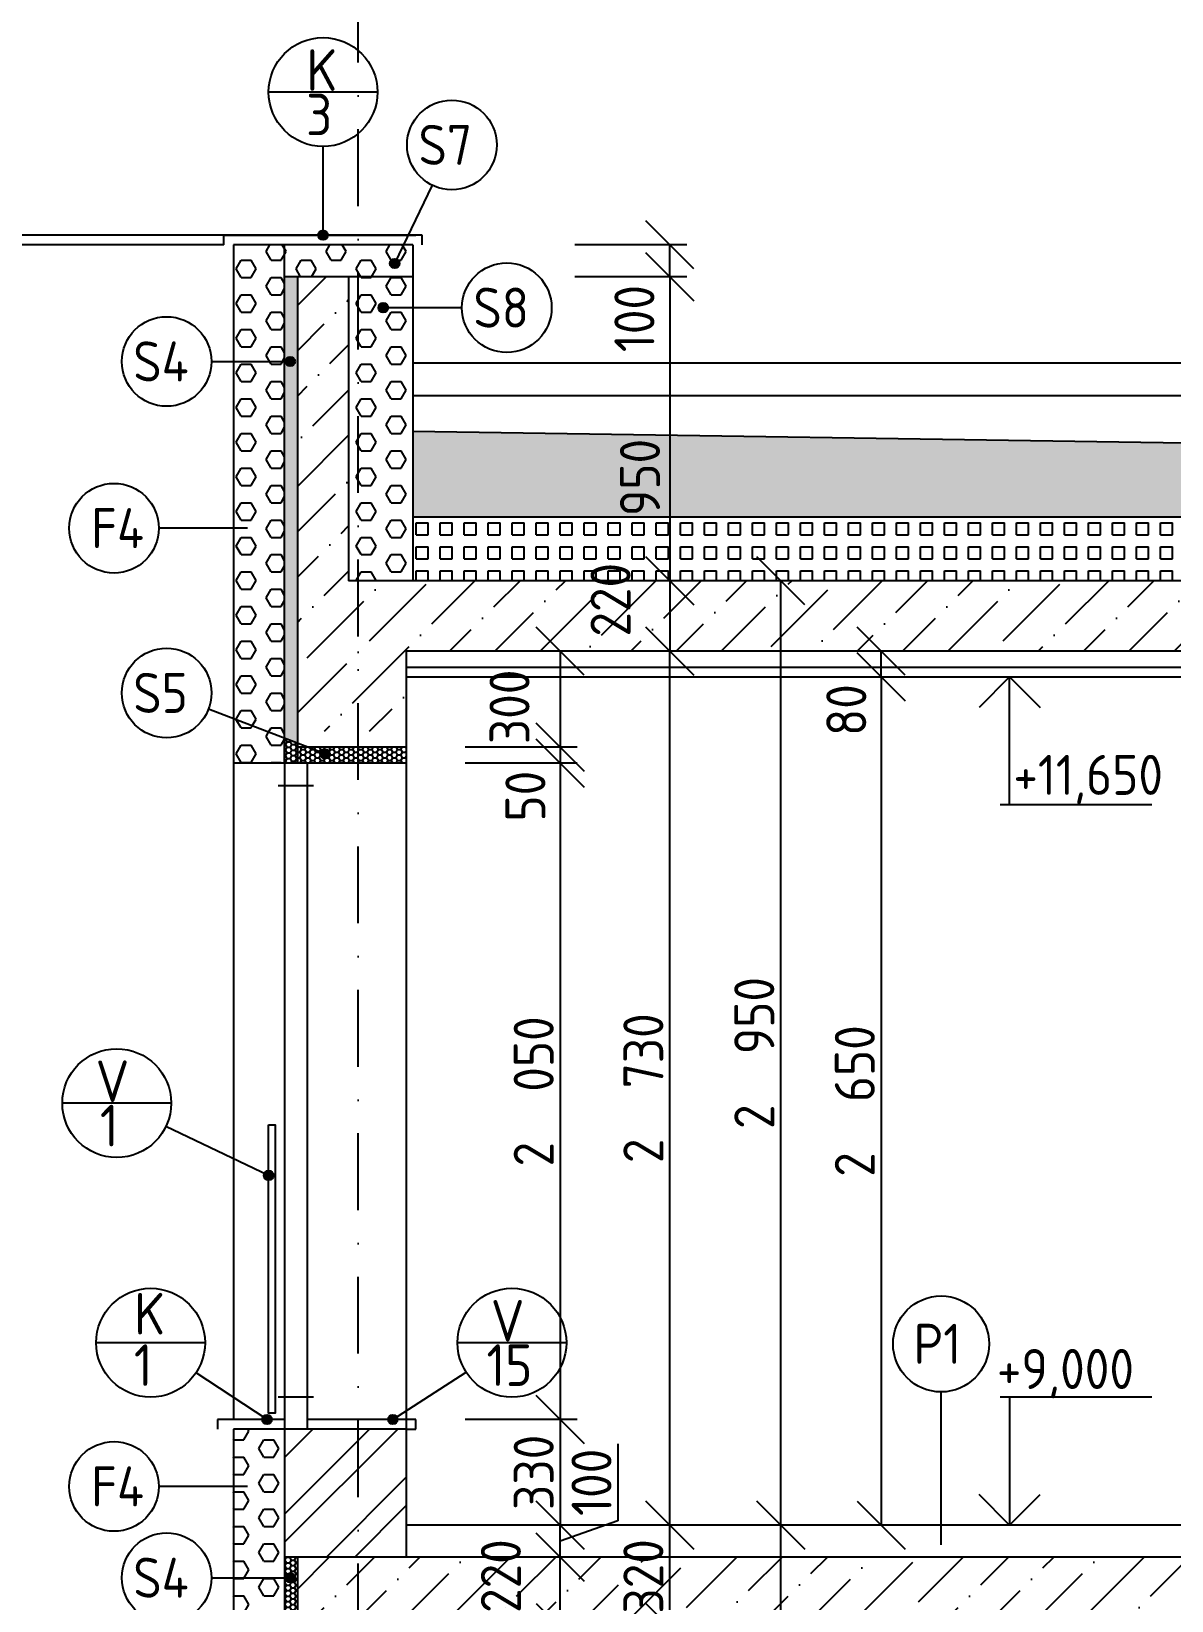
# Model space of a CAD drawing. Extents: x 3792242 to 5145247, y -1546315 to -1031918.
# Drawn here: x 3934948 to 3938509, y -1526880 to -1521977 of the extents above; entities that cross this region are included whole.
import ezdxf

# ---------------------------------------------------------------- set-up
doc = ezdxf.new("R2010")
doc.units = 0
doc.header["$MEASUREMENT"] = 0
doc.linetypes.add('BODKOCIARKOVANA_3', pattern=[5.6, 3, -1.3, 0, -1.3])
doc.layers.get('0').update_dxf_attribs({"linetype": 'CONTINUOUS'})
doc.layers.get('Defpoints').update_dxf_attribs({"color": 61, "linetype": 'CONTINUOUS'})
for name, color, linetype in [('KÓTY', 4, 'CONTINUOUS'), ('MÚRY', 1, 'CONTINUOUS'), ('OKNÁ', 143, 'CONTINUOUS'), ('osi', 253, 'CONTINUOUS'), ('POZEMOK', 7, 'CONTINUOUS'), ('TENKÁ', 7, 'CONTINUOUS'), ('ŠRAFY', 82, 'CONTINUOUS'), ('šrafy-múry', 8, 'CONTINUOUS')]:
    doc.layers.add(name, color=color, linetype=linetype)
doc.styles.add('STYLE1', font='isocp.shx')
doc.dimstyles.new('STANDARD-50', dxfattribs={"dimtxt": 125, "dimasz": 150, "dimexe": 10, "dimexo": 200, "dimgap": 20, "dimtad": 1, "dimdsep": 46, "dimlunit": 6, "dimtxsty": 'STYLE1', "dimblk1": 'OBLIQUE', "dimblk2": 'OBLIQUE', "dimsah": 1, "dimcen": 2.5, "dimse1": 1, "dimse2": 1, "dimadec": 0, "dimazin": 0, "dimtfac": 1, "dimtmove": 1, "dimatfit": 3, "dimldrblk": 'OBLIQUE', "dimfxl": 1, "dimtolj": 1, "dimtzin": 0, "dimarcsym": 0})
pattern_1 = [(0, (-508408, -23883.5), (15, 8.660254038), [10, -20]), (120, (-508408, -23883.5), (-15, 8.660254038), [10, -20]), (60, (-508408, -23883.5), (4e-15, 17.320508076), [-20, 10])]
pattern_2 = [(0, (-512366, -14833.5), (0, 54.12658774), [31.25, -62.5]), (120, (-512366, -14833.5), (-46.875, -27.06329387), [31.25, -62.5]), (60, (-512334.75, -14833.5), (-46.875, 27.06329387), [31.25, -62.5])]
pattern_3 = [(0, (-508408, -23833.5), (15, 8.660254038), [10, -20]), (120, (-508408, -23833.5), (-15, 8.660254038), [10, -20]), (60, (-508408, -23833.5), (4e-15, 17.320508076), [-20, 10])]

# ---------------------------------------------------------------- blocks, each defined once
blk = doc.blocks.new('_OBLIQUE')
at = {"color": 0, "linetype": 'ByBlock'}
blk.add_line((-0.5, -0.5), (0.5, 0.5), dxfattribs=at)
blk = doc.blocks.new('*D32116')
at = {"layer": 'Defpoints', "color": 0}
for p in [(3936954.5, -1526643.8), (3937288.5, -1526643.8), (3936954.5, -1529643.8)]:
    blk.add_point(p, dxfattribs=at)
at = {"layer": 'KÓTY', "color": 0, "lineweight": -2, "ltscale": 0.25}
blk.add_line((3937288.5, -1529643.8), (3937288.5, -1526643.8), dxfattribs=at)
at = {"layer": 'KÓTY', "color": 0, "linetype": 'ByBlock', "lineweight": -2, "xscale": 150, "yscale": 150, "zscale": 150}
for p, rotation in [((3937288.5, -1526643.8), 90), ((3937288.5, -1529643.8), 270)]:
    blk.add_blockref('_OBLIQUE', p, dxfattribs=dict(at, rotation=rotation))
at = {"layer": 'KÓTY', "color": 0, "insert": (3937206, -1528143.8), "char_height": 125, "attachment_point": 5, "rotation": 90, "style": 'STYLE1'}
blk.add_mtext('\\A1;3ﾠ000', dxfattribs=at)
blk = doc.blocks.new('*D32121')
at = {"layer": 'Defpoints', "color": 0}
for p in [(3936942, -1526643.8), (3936942, -1526643.8), (3936942, -1526963.8)]:
    blk.add_point(p, dxfattribs=at)
at = {"layer": 'KÓTY', "color": 0, "lineweight": -2, "ltscale": 0.25}
blk.add_line((3936942, -1526963.8), (3936942, -1526643.8), dxfattribs=at)
at = {"layer": 'KÓTY', "color": 0, "linetype": 'ByBlock', "lineweight": -2, "xscale": 150, "yscale": 150, "zscale": 150}
for p, rotation in [((3936942, -1526643.8), 90), ((3936942, -1526963.8), 270)]:
    blk.add_blockref('_OBLIQUE', p, dxfattribs=dict(at, rotation=rotation))
at = {"layer": 'KÓTY', "color": 0, "insert": (3936859.5, -1526803.8), "char_height": 125, "attachment_point": 5, "rotation": 90, "style": 'STYLE1'}
blk.add_mtext('\\A1;320', dxfattribs=at)
blk = doc.blocks.new('*D32125')
at = {"layer": 'Defpoints', "color": 0}
for p in [(3936599.5, -1526743.8), (3936599.5, -1526743.8), (3936599.5, -1526963.8)]:
    blk.add_point(p, dxfattribs=at)
at = {"layer": 'KÓTY', "color": 0, "lineweight": -2, "ltscale": 0.25}
blk.add_line((3936599.5, -1526963.8), (3936599.5, -1526743.8), dxfattribs=at)
at = {"layer": 'KÓTY', "color": 0, "linetype": 'ByBlock', "lineweight": -2, "xscale": 150, "yscale": 150, "zscale": 150}
for p, rotation in [((3936599.5, -1526743.8), 90), ((3936599.5, -1526963.8), 270)]:
    blk.add_blockref('_OBLIQUE', p, dxfattribs=dict(at, rotation=rotation))
at = {"layer": 'KÓTY', "color": 0, "insert": (3936414.5, -1526803), "char_height": 125, "attachment_point": 5, "rotation": 90, "style": 'STYLE1'}
blk.add_mtext('\\A1;220', dxfattribs=at)
blk = doc.blocks.new('*D32126')
at = {"layer": 'Defpoints', "color": 0}
for p in [(3935939, -1522743.8), (3935939, -1523693.8), (3936942, -1523693.8)]:
    blk.add_point(p, dxfattribs=at)
at = {"layer": 'KÓTY', "color": 0, "lineweight": -2, "ltscale": 0.25}
blk.add_line((3936942, -1522743.8), (3936942, -1523693.8), dxfattribs=at)
at = {"layer": 'KÓTY', "color": 0, "linetype": 'ByBlock', "lineweight": -2, "xscale": 150, "yscale": 150, "zscale": 150}
for p, rotation in [((3936942, -1522743.8), 90), ((3936942, -1523693.8), 270)]:
    blk.add_blockref('_OBLIQUE', p, dxfattribs=dict(at, rotation=rotation))
at = {"layer": 'KÓTY', "color": 0, "insert": (3936849, -1523371), "char_height": 125, "attachment_point": 5, "rotation": 90, "style": 'STYLE1'}
blk.add_mtext('\\A1;950', dxfattribs=at)
blk = doc.blocks.new('*D32127')
at = {"layer": 'Defpoints', "color": 0}
for p in [(3935779, -1522643.8), (3936942, -1522643.8), (3935779, -1522743.8)]:
    blk.add_point(p, dxfattribs=at)
at = {"layer": 'KÓTY', "color": 0, "lineweight": -2, "ltscale": 0.25}
blk.add_line((3936942, -1522743.8), (3936942, -1522643.8), dxfattribs=at)
at = {"layer": 'KÓTY', "color": 0, "linetype": 'ByBlock', "lineweight": -2, "xscale": 150, "yscale": 150, "zscale": 150}
for p, rotation in [((3936942, -1522643.8), 90), ((3936942, -1522743.8), 270)]:
    blk.add_blockref('_OBLIQUE', p, dxfattribs=dict(at, rotation=rotation))
at = {"layer": 'KÓTY', "color": 0, "insert": (3936831.5, -1522874.5), "char_height": 125, "attachment_point": 5, "rotation": 90, "style": 'STYLE1'}
blk.add_mtext('\\A1;100', dxfattribs=at)
blk = doc.blocks.new('*D32137')
at = {"layer": 'Defpoints', "color": 0}
for p in [(3936599.5, -1526643.8), (3936599.5, -1526643.8), (3936599.5, -1526743.8)]:
    blk.add_point(p, dxfattribs=at)
at = {"layer": 'KÓTY', "color": 0, "lineweight": -2, "ltscale": 0.25}
for p, q in [((3936780, -1526389.9), (3936780, -1526630)), ((3936780, -1526630), (3936599.5, -1526693.8)), ((3936599.5, -1526743.8), (3936599.5, -1526643.8))]:
    blk.add_line(p, q, dxfattribs=at)
at = {"layer": 'KÓTY', "color": 0, "linetype": 'ByBlock', "lineweight": -2, "xscale": 150, "yscale": 150, "zscale": 150}
for p, rotation in [((3936599.5, -1526643.8), 90), ((3936599.5, -1526743.8), 270)]:
    blk.add_blockref('_OBLIQUE', p, dxfattribs=dict(at, rotation=rotation))
at = {"layer": 'KÓTY', "color": 0, "insert": (3936697.5, -1526510), "char_height": 125, "attachment_point": 5, "rotation": 90, "style": 'STYLE1'}
blk.add_mtext('\\A1;100', dxfattribs=at)
blk = doc.blocks.new('*D32138')
at = {"layer": 'Defpoints', "color": 0}
for p in [(3936119, -1524213.8), (3936119, -1524263.8), (3936599.5, -1524263.8)]:
    blk.add_point(p, dxfattribs=at)
at = {"layer": 'KÓTY', "color": 0, "lineweight": -2, "ltscale": 0.25}
blk.add_line((3936599.5, -1524213.8), (3936599.5, -1524263.8), dxfattribs=at)
at = {"layer": 'KÓTY', "color": 0, "linetype": 'ByBlock', "lineweight": -2, "xscale": 150, "yscale": 150, "zscale": 150}
for p, rotation in [((3936599.5, -1524213.8), 90), ((3936599.5, -1524263.8), 270)]:
    blk.add_blockref('_OBLIQUE', p, dxfattribs=dict(at, rotation=rotation))
at = {"layer": 'KÓTY', "color": 0, "insert": (3936491, -1524366.5), "char_height": 125, "attachment_point": 5, "rotation": 90, "style": 'STYLE1'}
blk.add_mtext('\\A1;50', dxfattribs=at)
blk = doc.blocks.new('*D32139')
at = {"layer": 'Defpoints', "color": 0}
for p in [(3936119, -1523913.8), (3936119, -1524213.8), (3936599.5, -1524213.8)]:
    blk.add_point(p, dxfattribs=at)
at = {"layer": 'KÓTY', "color": 0, "lineweight": -2, "ltscale": 0.25}
blk.add_line((3936599.5, -1523913.8), (3936599.5, -1524213.8), dxfattribs=at)
at = {"layer": 'KÓTY', "color": 0, "linetype": 'ByBlock', "lineweight": -2, "xscale": 150, "yscale": 150, "zscale": 150}
for p, rotation in [((3936599.5, -1523913.8), 90), ((3936599.5, -1524213.8), 270)]:
    blk.add_blockref('_OBLIQUE', p, dxfattribs=dict(at, rotation=rotation))
at = {"layer": 'KÓTY', "color": 0, "insert": (3936441.5, -1524087.5), "char_height": 125, "attachment_point": 5, "rotation": 90, "style": 'STYLE1'}
blk.add_mtext('\\A1;300', dxfattribs=at)
blk = doc.blocks.new('*D32140')
at = {"layer": 'Defpoints', "color": 0}
for p in [(3936119, -1524263.8), (3936119, -1526313.8), (3936599.5, -1526313.8)]:
    blk.add_point(p, dxfattribs=at)
at = {"layer": 'KÓTY', "color": 0, "lineweight": -2, "ltscale": 0.25}
blk.add_line((3936599.5, -1524263.8), (3936599.5, -1526313.8), dxfattribs=at)
at = {"layer": 'KÓTY', "color": 0, "linetype": 'ByBlock', "lineweight": -2, "xscale": 150, "yscale": 150, "zscale": 150}
for p, rotation in [((3936599.5, -1524263.8), 90), ((3936599.5, -1526313.8), 270)]:
    blk.add_blockref('_OBLIQUE', p, dxfattribs=dict(at, rotation=rotation))
at = {"layer": 'KÓTY', "color": 0, "insert": (3936517, -1525288.8), "char_height": 125, "attachment_point": 5, "rotation": 90, "style": 'STYLE1'}
blk.add_mtext('\\A1;2ﾠ050', dxfattribs=at)
blk = doc.blocks.new('*D32141')
at = {"layer": 'Defpoints', "color": 0}
for p in [(3936119, -1526313.8), (3936119, -1526643.8), (3936599.5, -1526643.8)]:
    blk.add_point(p, dxfattribs=at)
at = {"layer": 'KÓTY', "color": 0, "lineweight": -2, "ltscale": 0.25}
blk.add_line((3936599.5, -1526313.8), (3936599.5, -1526643.8), dxfattribs=at)
at = {"layer": 'KÓTY', "color": 0, "linetype": 'ByBlock', "lineweight": -2, "xscale": 150, "yscale": 150, "zscale": 150}
for p, rotation in [((3936599.5, -1526313.8), 90), ((3936599.5, -1526643.8), 270)]:
    blk.add_blockref('_OBLIQUE', p, dxfattribs=dict(at, rotation=rotation))
at = {"layer": 'KÓTY', "color": 0, "insert": (3936517, -1526478.8), "char_height": 125, "attachment_point": 5, "rotation": 90, "style": 'STYLE1'}
blk.add_mtext('\\A1;330', dxfattribs=at)
blk = doc.blocks.new('*D32142')
at = {"layer": 'Defpoints', "color": 0}
for p in [(3936942, -1523913.8), (3936942, -1523913.8), (3936942, -1526643.8)]:
    blk.add_point(p, dxfattribs=at)
at = {"layer": 'KÓTY', "color": 0, "lineweight": -2, "ltscale": 0.25}
blk.add_line((3936942, -1526643.8), (3936942, -1523913.8), dxfattribs=at)
at = {"layer": 'KÓTY', "color": 0, "linetype": 'ByBlock', "lineweight": -2, "xscale": 150, "yscale": 150, "zscale": 150}
for p, rotation in [((3936942, -1523913.8), 90), ((3936942, -1526643.8), 270)]:
    blk.add_blockref('_OBLIQUE', p, dxfattribs=dict(at, rotation=rotation))
at = {"layer": 'KÓTY', "color": 0, "insert": (3936859.5, -1525278.8), "char_height": 125, "attachment_point": 5, "rotation": 90, "style": 'STYLE1'}
blk.add_mtext('\\A1;2ﾠ730', dxfattribs=at)
blk = doc.blocks.new('*D32143')
at = {"layer": 'Defpoints', "color": 0}
for p in [(3936942, -1523693.8), (3936942, -1523913.8), (3936942, -1523913.8)]:
    blk.add_point(p, dxfattribs=at)
at = {"layer": 'KÓTY', "color": 0, "lineweight": -2, "ltscale": 0.25}
blk.add_line((3936942, -1523693.8), (3936942, -1523913.8), dxfattribs=at)
at = {"layer": 'KÓTY', "color": 0, "linetype": 'ByBlock', "lineweight": -2, "xscale": 150, "yscale": 150, "zscale": 150}
for p, rotation in [((3936942, -1523693.8), 90), ((3936942, -1523913.8), 270)]:
    blk.add_blockref('_OBLIQUE', p, dxfattribs=dict(at, rotation=rotation))
at = {"layer": 'KÓTY', "color": 0, "insert": (3936757, -1523753), "char_height": 125, "attachment_point": 5, "rotation": 90, "style": 'STYLE1'}
blk.add_mtext('\\A1;220', dxfattribs=at)
blk = doc.blocks.new('*D32144')
at = {"layer": 'Defpoints', "color": 0}
for p in [(3937263, -1523993.8), (3937263, -1526643.8), (3937602.5, -1526643.8)]:
    blk.add_point(p, dxfattribs=at)
at = {"layer": 'KÓTY', "color": 0, "lineweight": -2, "ltscale": 0.25}
blk.add_line((3937602.5, -1523993.8), (3937602.5, -1526643.8), dxfattribs=at)
at = {"layer": 'KÓTY', "color": 0, "linetype": 'ByBlock', "lineweight": -2, "xscale": 150, "yscale": 150, "zscale": 150}
for p, rotation in [((3937602.5, -1523993.8), 90), ((3937602.5, -1526643.8), 270)]:
    blk.add_blockref('_OBLIQUE', p, dxfattribs=dict(at, rotation=rotation))
at = {"layer": 'KÓTY', "color": 0, "insert": (3937520, -1525318.8), "char_height": 125, "attachment_point": 5, "rotation": 90, "style": 'STYLE1'}
blk.add_mtext('\\A1;2ﾠ650', dxfattribs=at)
blk = doc.blocks.new('*D32145')
at = {"layer": 'Defpoints', "color": 0}
for p in [(3937602.5, -1523913.8), (3937602.5, -1523913.8), (3937602.5, -1523993.8)]:
    blk.add_point(p, dxfattribs=at)
at = {"layer": 'KÓTY', "color": 0, "lineweight": -2, "ltscale": 0.25}
blk.add_line((3937602.5, -1523993.8), (3937602.5, -1523913.8), dxfattribs=at)
at = {"layer": 'KÓTY', "color": 0, "linetype": 'ByBlock', "lineweight": -2, "xscale": 150, "yscale": 150, "zscale": 150}
for p, rotation in [((3937602.5, -1523913.8), 90), ((3937602.5, -1523993.8), 270)]:
    blk.add_blockref('_OBLIQUE', p, dxfattribs=dict(at, rotation=rotation))
at = {"layer": 'KÓTY', "color": 0, "insert": (3937493.5, -1524097.5), "char_height": 125, "attachment_point": 5, "rotation": 90, "style": 'STYLE1'}
blk.add_mtext('\\A1;80', dxfattribs=at)
blk = doc.blocks.new('*D32146')
at = {"layer": 'Defpoints', "color": 0}
for p in [(3937288.5, -1523693.8), (3937288.5, -1523693.8), (3937288.5, -1526643.8)]:
    blk.add_point(p, dxfattribs=at)
at = {"layer": 'KÓTY', "color": 0, "lineweight": -2, "ltscale": 0.25}
blk.add_line((3937288.5, -1526643.8), (3937288.5, -1523693.8), dxfattribs=at)
at = {"layer": 'KÓTY', "color": 0, "linetype": 'ByBlock', "lineweight": -2, "xscale": 150, "yscale": 150, "zscale": 150}
for p, rotation in [((3937288.5, -1523693.8), 90), ((3937288.5, -1526643.8), 270)]:
    blk.add_blockref('_OBLIQUE', p, dxfattribs=dict(at, rotation=rotation))
at = {"layer": 'KÓTY', "color": 0, "insert": (3937206, -1525168.8), "char_height": 125, "attachment_point": 5, "rotation": 90, "style": 'STYLE1'}
blk.add_mtext('\\A1;2ﾠ950', dxfattribs=at)
blk = doc.blocks.new('*D49670')
at = {"layer": 'Defpoints', "color": 0}
for p in [(3934163.5, -1526313.8), (3936728.5, -1526313.8), (3936728.5, -1527263.8)]:
    blk.add_point(p, dxfattribs=at)
at = {"layer": 'KÓTY', "color": 0, "lineweight": -2, "ltscale": 0.25}
blk.add_line((3934163.5, -1527263.8), (3934163.5, -1526313.8), dxfattribs=at)
at = {"layer": 'KÓTY', "color": 0, "linetype": 'ByBlock', "lineweight": -2, "xscale": 150, "yscale": 150, "zscale": 150}
for p, rotation in [((3934163.5, -1526313.8), 90), ((3934163.5, -1527263.8), 270)]:
    blk.add_blockref('_OBLIQUE', p, dxfattribs=dict(at, rotation=rotation))
at = {"layer": 'KÓTY', "color": 0, "insert": (3934081, -1526788.8), "char_height": 125, "attachment_point": 5, "rotation": 90, "style": 'STYLE1'}
blk.add_mtext('\\A1;950', dxfattribs=at)
blk = doc.blocks.new('*D49671')
at = {"layer": 'Defpoints', "color": 0}
for p in [(3934163.5, -1524263.8), (3936728.5, -1524263.8), (3936728.5, -1526313.8)]:
    blk.add_point(p, dxfattribs=at)
at = {"layer": 'KÓTY', "color": 0, "lineweight": -2, "ltscale": 0.25}
blk.add_line((3934163.5, -1526313.8), (3934163.5, -1524263.8), dxfattribs=at)
at = {"layer": 'KÓTY', "color": 0, "linetype": 'ByBlock', "lineweight": -2, "xscale": 150, "yscale": 150, "zscale": 150}
for p, rotation in [((3934163.5, -1524263.8), 90), ((3934163.5, -1526313.8), 270)]:
    blk.add_blockref('_OBLIQUE', p, dxfattribs=dict(at, rotation=rotation))
at = {"layer": 'KÓTY', "color": 0, "insert": (3934081, -1525288.8), "char_height": 125, "attachment_point": 5, "rotation": 90, "style": 'STYLE1'}
blk.add_mtext('\\A1;2ﾠ050', dxfattribs=at)
blk = doc.blocks.new('*D49672')
at = {"layer": 'Defpoints', "color": 0}
for p in [(3934163.5, -1522643.8), (3936728.5, -1522643.8), (3936728.5, -1524263.8)]:
    blk.add_point(p, dxfattribs=at)
at = {"layer": 'KÓTY', "color": 0, "lineweight": -2, "ltscale": 0.25}
blk.add_line((3934163.5, -1524263.8), (3934163.5, -1522643.8), dxfattribs=at)
at = {"layer": 'KÓTY', "color": 0, "linetype": 'ByBlock', "lineweight": -2, "xscale": 150, "yscale": 150, "zscale": 150}
for p, rotation in [((3934163.5, -1522643.8), 90), ((3934163.5, -1524263.8), 270)]:
    blk.add_blockref('_OBLIQUE', p, dxfattribs=dict(at, rotation=rotation))
at = {"layer": 'KÓTY', "color": 0, "insert": (3934081, -1523453.8), "char_height": 125, "attachment_point": 5, "rotation": 90, "style": 'STYLE1'}
blk.add_mtext('\\A1;1ﾠ620', dxfattribs=at)
blk = doc.blocks.new('*D49689')
at = {"layer": 'Defpoints', "color": 0}
for p in [(3934506.5, -1526743.8), (3936928.5, -1526743.8), (3936958.5, -1527213.8)]:
    blk.add_point(p, dxfattribs=at)
at = {"layer": 'KÓTY', "color": 0, "lineweight": -2, "ltscale": 0.25}
blk.add_line((3934506.5, -1527213.8), (3934506.5, -1526743.8), dxfattribs=at)
at = {"layer": 'KÓTY', "color": 0, "linetype": 'ByBlock', "lineweight": -2, "xscale": 150, "yscale": 150, "zscale": 150}
for p, rotation in [((3934506.5, -1526743.8), 90), ((3934506.5, -1527213.8), 270)]:
    blk.add_blockref('_OBLIQUE', p, dxfattribs=dict(at, rotation=rotation))
at = {"layer": 'KÓTY', "color": 0, "insert": (3934424, -1526978.8), "char_height": 125, "attachment_point": 5, "rotation": 90, "style": 'STYLE1'}
blk.add_mtext('\\A1;470', dxfattribs=at)
blk = doc.blocks.new('*D49690')
at = {"layer": 'Defpoints', "color": 0}
for p in [(3934506.5, -1526343.8), (3936888.5, -1526343.8), (3936928.5, -1526743.8)]:
    blk.add_point(p, dxfattribs=at)
at = {"layer": 'KÓTY', "color": 0, "lineweight": -2, "ltscale": 0.25}
blk.add_line((3934506.5, -1526743.8), (3934506.5, -1526343.8), dxfattribs=at)
at = {"layer": 'KÓTY', "color": 0, "linetype": 'ByBlock', "lineweight": -2, "xscale": 150, "yscale": 150, "zscale": 150}
for p, rotation in [((3934506.5, -1526343.8), 90), ((3934506.5, -1526743.8), 270)]:
    blk.add_blockref('_OBLIQUE', p, dxfattribs=dict(at, rotation=rotation))
at = {"layer": 'KÓTY', "color": 0, "insert": (3934424, -1526543.8), "char_height": 125, "attachment_point": 5, "rotation": 90, "style": 'STYLE1'}
blk.add_mtext('\\A1;400', dxfattribs=at)
blk = doc.blocks.new('*D49691')
at = {"layer": 'Defpoints', "color": 0}
for p in [(3934506.5, -1526313.8), (3936888.5, -1526313.8), (3936888.5, -1526343.8)]:
    blk.add_point(p, dxfattribs=at)
at = {"layer": 'KÓTY', "color": 0, "lineweight": -2, "ltscale": 0.25}
for p, q in [((3934506.5, -1526313.8), (3934506.5, -1526163.8)), ((3934506.5, -1526343.8), (3934506.5, -1526313.8)), ((3934506.5, -1526343.8), (3934506.5, -1526493.8))]:
    blk.add_line(p, q, dxfattribs=at)
at = {"layer": 'KÓTY', "color": 0, "linetype": 'ByBlock', "lineweight": -2, "xscale": 150, "yscale": 150, "zscale": 150}
for p, rotation in [((3934506.5, -1526313.8), 270), ((3934506.5, -1526343.8), 90)]:
    blk.add_blockref('_OBLIQUE', p, dxfattribs=dict(at, rotation=rotation))
at = {"layer": 'KÓTY', "color": 0, "insert": (3934321.5, -1526278), "char_height": 125, "attachment_point": 5, "rotation": 90, "style": 'STYLE1'}
blk.add_mtext('\\A1;30', dxfattribs=at)
blk = doc.blocks.new('*D49692')
at = {"layer": 'Defpoints', "color": 0}
for p in [(3934506.5, -1524263.8), (3936958.5, -1524263.8), (3936888.5, -1526313.8)]:
    blk.add_point(p, dxfattribs=at)
at = {"layer": 'KÓTY', "color": 0, "lineweight": -2, "ltscale": 0.25}
blk.add_line((3934506.5, -1526313.8), (3934506.5, -1524263.8), dxfattribs=at)
at = {"layer": 'KÓTY', "color": 0, "linetype": 'ByBlock', "lineweight": -2, "xscale": 150, "yscale": 150, "zscale": 150}
for p, rotation in [((3934506.5, -1524263.8), 90), ((3934506.5, -1526313.8), 270)]:
    blk.add_blockref('_OBLIQUE', p, dxfattribs=dict(at, rotation=rotation))
at = {"layer": 'KÓTY', "color": 0, "insert": (3934424, -1525288.8), "char_height": 125, "attachment_point": 5, "rotation": 90, "style": 'STYLE1'}
blk.add_mtext('\\A1;2ﾠ050', dxfattribs=at)
blk = doc.blocks.new('*D49693')
at = {"layer": 'Defpoints', "color": 0}
for p in [(3934506.5, -1524213.8), (3936958.5, -1524213.8), (3936958.5, -1524263.8)]:
    blk.add_point(p, dxfattribs=at)
at = {"layer": 'KÓTY', "color": 0, "lineweight": -2, "ltscale": 0.25}
blk.add_line((3934506.5, -1524263.8), (3934506.5, -1524213.8), dxfattribs=at)
at = {"layer": 'KÓTY', "color": 0, "linetype": 'ByBlock', "lineweight": -2, "xscale": 150, "yscale": 150, "zscale": 150}
for p, rotation in [((3934506.5, -1524213.8), 90), ((3934506.5, -1524263.8), 270)]:
    blk.add_blockref('_OBLIQUE', p, dxfattribs=dict(at, rotation=rotation))
at = {"layer": 'KÓTY', "color": 0, "insert": (3934321.5, -1524188), "char_height": 125, "attachment_point": 5, "rotation": 90, "style": 'STYLE1'}
blk.add_mtext('\\A1;50', dxfattribs=at)
blk = doc.blocks.new('*D49694')
at = {"layer": 'Defpoints', "color": 0}
for p in [(3934506.5, -1522743.8), (3937088.5, -1522743.8), (3936958.5, -1524213.8)]:
    blk.add_point(p, dxfattribs=at)
at = {"layer": 'KÓTY', "color": 0, "lineweight": -2, "ltscale": 0.25}
blk.add_line((3934506.5, -1524213.8), (3934506.5, -1522743.8), dxfattribs=at)
at = {"layer": 'KÓTY', "color": 0, "linetype": 'ByBlock', "lineweight": -2, "xscale": 150, "yscale": 150, "zscale": 150}
for p, rotation in [((3934506.5, -1522743.8), 90), ((3934506.5, -1524213.8), 270)]:
    blk.add_blockref('_OBLIQUE', p, dxfattribs=dict(at, rotation=rotation))
at = {"layer": 'KÓTY', "color": 0, "insert": (3934424, -1523478.8), "char_height": 125, "attachment_point": 5, "rotation": 90, "style": 'STYLE1'}
blk.add_mtext('\\A1;1ﾠ470', dxfattribs=at)
blk = doc.blocks.new('*D49695')
at = {"layer": 'Defpoints', "color": 0}
for p in [(3934506.5, -1522643.8), (3937088.5, -1522643.8), (3937088.5, -1522743.8)]:
    blk.add_point(p, dxfattribs=at)
at = {"layer": 'KÓTY', "color": 0, "lineweight": -2, "ltscale": 0.25}
blk.add_line((3934506.5, -1522743.8), (3934506.5, -1522643.8), dxfattribs=at)
at = {"layer": 'KÓTY', "color": 0, "linetype": 'ByBlock', "lineweight": -2, "xscale": 150, "yscale": 150, "zscale": 150}
for p, rotation in [((3934506.5, -1522643.8), 90), ((3934506.5, -1522743.8), 270)]:
    blk.add_blockref('_OBLIQUE', p, dxfattribs=dict(at, rotation=rotation))
at = {"layer": 'KÓTY', "color": 0, "insert": (3934321.5, -1522643), "char_height": 125, "attachment_point": 5, "rotation": 90, "style": 'STYLE1'}
blk.add_mtext('\\A1;100', dxfattribs=at)

msp = doc.modelspace()

# ---------------------------------------------------------------- hatches: boundary and pattern name
at = {"layer": 'TENKÁ'}
h = msp.add_hatch(color=256, dxfattribs=at)
h.dxf.hatch_style = 1
h.paths.add_polyline_path([(3935859, -1522598.77, 2.41421356), (3935874, -1522613.77, 0.41421356)])
h = msp.add_hatch(color=256, dxfattribs=at)
h.dxf.hatch_style = 1
h.paths.add_polyline_path([(3936083, -1522687.5, -2.41421356), (3936068, -1522702.5, -0.41421356)])
h = msp.add_hatch(color=256, dxfattribs=at)
h.dxf.hatch_style = 1
h.paths.add_polyline_path([(3936047, -1522825.676, -2.41421356), (3936032, -1522840.676, -0.41421356)])
h = msp.add_hatch(color=256, dxfattribs=at)
h.dxf.hatch_style = 1
h.paths.add_polyline_path([(3935756.5, -1522993.676, 2.41421356), (3935771.5, -1523008.676, 0.41421356)])
h = msp.add_hatch(color=256, dxfattribs=at)
h.dxf.hatch_style = 1
h.paths.add_polyline_path([(3935865.5, -1524219.446, -2.41421356), (3935850.5, -1524234.446, -0.41421356)])
h = msp.add_hatch(color=256, dxfattribs=at)
h.dxf.hatch_style = 1
h.paths.add_polyline_path([(3935689, -1525536.27, -2.41421356), (3935674, -1525551.27, -0.41421356)])
h = msp.add_hatch(color=256, dxfattribs=at)
h.dxf.hatch_style = 1
h.paths.add_polyline_path([(3935684, -1526298.77, 2.41421356), (3935699, -1526313.77, 0.41421356)])
h = msp.add_hatch(color=256, dxfattribs=at)
h.dxf.hatch_style = 1
h.paths.add_polyline_path([(3936077, -1526298.77, 2.41421356), (3936092, -1526313.77, 0.41421356)])
h = msp.add_hatch(color=256, dxfattribs=at)
h.dxf.hatch_style = 1
h.paths.add_polyline_path([(3935756.5, -1526793.176, 2.41421356), (3935771.5, -1526808.176, 0.41421356)])
at = {"layer": 'ŠRAFY'}
h = msp.add_hatch(dxfattribs=at)
h.set_pattern_fill('HEX', color=256, scale=250)
h.set_pattern_definition(pattern_2)
h.paths.add_polyline_path([(3935739, -1524185.821), (3935739, -1522743.77), (3935779, -1522743.77), (3935939, -1522743.77), (3935939, -1523693.77), (3936139, -1523693.77), (3936139, -1523493.77), (3936139, -1523288.033), (3936139, -1522643.77), (3935579, -1522643.77), (3935579, -1524124.32)])
h = msp.add_hatch(dxfattribs=at)
h.set_pattern_fill('HONEY', color=256, scale=80)
h.set_pattern_definition(pattern_3)
h.paths.add_polyline_path([(3935779, -1524201.197), (3935779, -1522743.77), (3935739, -1522743.77), (3935739, -1524185.821)])
h = msp.add_hatch(dxfattribs=at)
h.set_pattern_fill('SQUARE', color=256, scale=300)
h.paths.add_polyline_path([(3944636.5, -1523353.77), (3936139, -1523226.308), (3936139, -1523493.77), (3938639.959, -1523493.77), (3947529, -1523493.77), (3947529, -1523310.383), (3944793.353, -1523351.418), (3944791, -1523353.77), (3944788.717, -1523351.487)])
h.paths.add_polyline_path([(3938588.802, -1523267.059), (3939133.102, -1523267.059), (3939133.102, -1523467.173), (3938588.802, -1523467.173)], flags=24)
h.paths.add_polyline_path([(3936724, -1523514.799), (3936724, -1523227.201), (3936974, -1523227.201), (3936974, -1523514.799)], flags=9)
h.paths.add_polyline_path([(3946846.5, -1523618.82), (3946846.5, -1523318.721), (3947096.5, -1523318.721), (3947096.5, -1523618.82)], flags=9)
h = msp.add_hatch(dxfattribs=at)
h.set_pattern_fill('SQUARE', color=256, scale=300)
h.paths.add_polyline_path([(3936139, -1523693.77), (3938639.959, -1523693.77), (3938639.959, -1523493.77), (3936139, -1523493.77)])
h.paths.add_polyline_path([(3936632, -1523896.819), (3936632, -1523609.221), (3936882, -1523609.221), (3936882, -1523896.819)], flags=9)
h = msp.add_hatch(dxfattribs=at)
h.set_pattern_fill('HEX', color=256, scale=250)
h.set_pattern_definition(pattern_2)
h.paths.add_polyline_path([(3935579, -1524124.32), (3935579, -1524263.77), (3935739, -1524263.77), (3935739, -1524185.821), (3935579, -1524124.32)])
h = msp.add_hatch(dxfattribs=at)
h.set_pattern_fill('HONEY', color=256, scale=80)
h.set_pattern_definition(pattern_3)
h.paths.add_polyline_path([(3935739, -1524185.821), (3935739, -1524263.77), (3935779, -1524263.77), (3935779, -1524213.77), (3935779, -1524201.197), (3935739, -1524185.821)])
h = msp.add_hatch(dxfattribs=at)
h.set_pattern_fill('HONEY', color=256, scale=80)
h.set_pattern_definition(pattern_1)
h.paths.add_polyline_path([(3936119, -1524213.77), (3935779, -1524213.77), (3935779, -1524263.77), (3935809, -1524263.77), (3936119, -1524263.77)])
h = msp.add_hatch(dxfattribs=at)
h.set_pattern_fill('HONEY', color=256, scale=80)
h.set_pattern_definition(pattern_1)
h.paths.add_polyline_path([(3936119, -1524213.77), (3935779, -1524213.77), (3935779, -1524263.77), (3935809, -1524263.77), (3936119, -1524263.77)])
h = msp.add_hatch(dxfattribs=at)
h.set_pattern_fill('HEX', color=256, scale=250)
h.set_pattern_definition([(0, (-507513.5, 6000), (0, 54.12658774), [31.25, -62.5]), (120, (-507513.5, 6000), (-46.875, -27.06329387), [31.25, -62.5]), (60, (-507482.25, 6000), (-46.875, 27.06329387), [31.25, -62.5])])
h.paths.add_polyline_path([(3935739, -1526743.77), (3935739, -1526343.77), (3935579, -1526343.77), (3935579, -1527263.77), (3935739, -1527263.77), (3935739, -1527213.77)])
h = msp.add_hatch(dxfattribs=at)
h.set_pattern_fill('ANSI32', color=256, scale=500)
h.set_pattern_definition([(45, (-32461.5, -401519.38), (-132.5825215, 132.5825215), []), (45, (-32373.11, -401519.38), (-132.5825215, 132.5825215), [])])
h.paths.add_polyline_path([(3936119, -1526743.77), (3936119, -1526643.77), (3936119, -1526343.77), (3935809, -1526343.77), (3935739, -1526343.77), (3935739, -1526743.77), (3935819, -1526743.77)])
h = msp.add_hatch(dxfattribs=at)
h.set_pattern_fill('HONEY', color=256, scale=80)
h.set_pattern_definition([(0, (-507390, -26883.5), (15, 8.660254038), [10, -20]), (120, (-507390, -26883.5), (-15, 8.660254038), [10, -20]), (60, (-507390, -26883.5), (4e-15, 17.320508076), [-20, 10])])
h.paths.add_polyline_path([(3935739, -1527213.77), (3935779, -1527213.77), (3935779, -1526743.77), (3935739, -1526743.77)])
at = {"layer": 'šrafy-múry'}
h = msp.add_hatch(dxfattribs=at)
h.set_pattern_fill('ANSI36', color=253, scale=800, angle=360)
h.set_pattern_definition([(45, (0, 6050), (53.0330086, 194.4543648), [250, -50, 0, -50])])
h.paths.add_polyline_path([(3947979, -1523243.77), (3947809, -1523243.77), (3947729, -1523243.77), (3947729, -1523693.77), (3947529, -1523693.77), (3936139, -1523693.77), (3935939, -1523693.77), (3935939, -1522743.77), (3935779, -1522743.77), (3935779, -1524163.77), (3936119, -1524163.77), (3936119, -1523913.77), (3940294, -1523913.77), (3940409, -1523913.77), (3941609, -1523913.77), (3941724, -1523913.77), (3947409, -1523913.77), (3947729, -1523913.77), (3947979, -1523913.77), (3947979, -1523693.77)])
h = msp.add_hatch(dxfattribs=at)
h.set_pattern_fill('ANSI36', color=253, scale=800, angle=360)
h.set_pattern_definition([(45, (0, 6000), (53.0330086, 194.4543648), [250, -50, 0, -50])])
h.paths.add_polyline_path([(3936119, -1527213.77), (3936119, -1526963.77), (3939284, -1526963.77), (3939399, -1526963.77), (3941114, -1526963.77), (3941279, -1526963.77), (3943789, -1526963.77), (3943904, -1526963.77), (3947839, -1526963.77), (3947899, -1526963.77), (3947899, -1526743.77), (3935779, -1526743.77), (3935779, -1527213.77)])

# ---------------------------------------------------------------- linework, layer by layer
at = {"layer": 'KÓTY', "ltscale": 0.25}
for p, q in [((3936995.403, -1522643.77), (3936645.403, -1522643.77)), ((3936995.403, -1522743.77), (3936645.403, -1522743.77)), ((3936652.903, -1524213.77), (3936302.903, -1524213.77)), ((3936652.903, -1524263.77), (3936302.903, -1524263.77)), ((3936652.903, -1526313.77), (3936302.903, -1526313.77))]:
    msp.add_line(p, q, dxfattribs=at)
at = {"layer": 'MÚRY'}
for p, q in [((3935579, -1522643.77), (3935579, -1524263.77)), ((3936139, -1522643.77), (3935579, -1522643.77)), ((3936139, -1522643.77), (3936139, -1523226.308)), ((3936139, -1523226.308), (3944636.5, -1523353.77)), ((3939754, -1523913.77), (3936119, -1523913.77)), ((3936119, -1523913.77), (3936119, -1524263.77)), ((3936119, -1524263.77), (3935579, -1524263.77)), ((3935579, -1526343.77), (3935579, -1527263.77)), ((3936119, -1526343.77), (3935579, -1526343.77)), ((3936119, -1526343.77), (3936119, -1526643.77)), ((3939754, -1526643.77), (3936119, -1526643.77))]:
    msp.add_line(p, q, dxfattribs=at)
at = {"layer": 'OKNÁ', "ltscale": 0.25}
for p, q in [((3936293, -1522840.676), (3936047, -1522840.676)), ((3935510.5, -1523008.676), (3935756.5, -1523008.676)), ((3935623.5, -1523529.413), (3935346.139, -1523529.413)), ((3935865.5, -1524234.446), (3935501.178, -1524094.407)), ((3935739, -1524263.77), (3935739, -1526343.77)), ((3935809, -1524263.77), (3935809, -1526343.77)), ((3935829, -1524333.77), (3935719, -1524333.77)), ((3937789.5, -1526705.338), (3937789.5, -1526227.662)), ((3935829, -1526243.77), (3935719, -1526243.77)), ((3935623.5, -1526522.981), (3935346.139, -1526522.981)), ((3935510.5, -1526808.176), (3935756.5, -1526808.176))]:
    msp.add_line(p, q, dxfattribs=at)
msp.add_lwpolyline([(3935689, -1525393.77), (3935709, -1525393.77), (3935709, -1526293.77), (3935689, -1526293.77)], close=True, dxfattribs=at)
for centre, radius in [((3936261.5, -1522332.176), 140), ((3936433, -1522840.676), 140), ((3935370.5, -1523008.676), 140), ((3935206.139, -1523529.413), 140), ((3935370.5, -1524044.176), 140), ((3937789.5, -1526077.662), 150), ((3935206.139, -1526522.981), 140), ((3935370.5, -1526808.176), 140)]:
    msp.add_circle(centre, radius, dxfattribs=at)
at = {"layer": 'osi', "linetype": 'BODKOCIARKOVANA_3', "ltscale": 80}
msp.add_line((3935969, -1542239.5), (3935969, -1519829.5), dxfattribs=at)
at = {"layer": 'POZEMOK'}
for p, q in [((3940102.562, -1523013.5), (3936139, -1523013.5)), ((3940102.562, -1523115.606), (3936139, -1523115.606))]:
    msp.add_line(p, q, dxfattribs=at)
at = {"layer": 'TENKÁ', "ltscale": 0.25}
for p, q in [((3936029, -1522166.867), (3935689, -1522166.867)), ((3935859, -1522628.77), (3935859, -1522336.867)), ((3935384.734, -1525325.5), (3935044.734, -1525325.5)), ((3935490.557, -1526073.867), (3935150.557, -1526073.867)), ((3936619, -1526073.867), (3936279, -1526073.867))]:
    msp.add_line(p, q, dxfattribs=at)
at = {"layer": 'TENKÁ'}
for p, q in [((3936083, -1522702.5), (3936200.712, -1522458.29)), ((3935549, -1522613.77), (3888879, -1522613.77)), ((3935549, -1522643.77), (3888879, -1522643.77)), ((3936169, -1522613.77), (3935549, -1522613.77)), ((3935549, -1522643.77), (3935549, -1522613.77)), ((3935549, -1522613.77), (3936149, -1522613.77)), ((3935739, -1524263.77), (3935739, -1522643.77)), ((3936169, -1522643.77), (3936169, -1522613.77)), ((3936139, -1522743.77), (3935739, -1522743.77)), ((3935779, -1522743.77), (3935779, -1524263.77)), ((3935939, -1522743.77), (3935779, -1522743.77)), ((3935939, -1522743.77), (3935939, -1523693.77)), ((3936139, -1523226.308), (3936139, -1523693.77)), ((3936139, -1523493.77), (3947529, -1523493.77)), ((3947729, -1523693.77), (3935939, -1523693.77)), ((3936119, -1523963.77), (3939754, -1523963.77)), ((3936119, -1523993.77), (3939754, -1523993.77)), ((3936119, -1524213.77), (3935779, -1524213.77)), ((3935579, -1524263.77), (3935579, -1526313.77)), ((3936119, -1524263.77), (3936119, -1526643.77)), ((3935689, -1525551.27), (3935368.23, -1525398.57)), ((3935684, -1526313.77), (3935462.435, -1526167.518)), ((3936077, -1526313.77), (3936306.133, -1526166.002)), ((3935739, -1526313.77), (3935529, -1526313.77)), ((3935529, -1526313.77), (3935529, -1526343.77)), ((3936149, -1526313.77), (3935809, -1526313.77)), ((3936149, -1526343.77), (3936149, -1526313.77)), ((3935739, -1526343.77), (3935739, -1527263.77)), ((3936119, -1526343.77), (3936149, -1526343.77)), ((3936119, -1526643.77), (3936119, -1526743.77)), ((3949339, -1526743.77), (3935739, -1526743.77)), ((3935779, -1526743.77), (3935779, -1527213.77))]:
    msp.add_line(p, q, dxfattribs=at)
at = {"layer": 'TENKÁ', "linetype": 'ByBlock', "ltscale": 0.25}
for p, q in [((3938003.459, -1523993.77), (3937908, -1524089.23)), ((3938003.459, -1523993.77), (3938098.919, -1524089.23)), ((3938003.459, -1524393.77), (3938003.459, -1523993.77)), ((3938447.764, -1524393.77), (3937973.866, -1524393.77)), ((3938447.764, -1526243.77), (3937973.866, -1526243.77)), ((3938003.459, -1526243.77), (3938003.459, -1526643.77)), ((3938003.459, -1526643.77), (3937908, -1526548.311)), ((3938003.459, -1526643.77), (3938098.919, -1526548.311))]:
    msp.add_line(p, q, dxfattribs=at)
at = {"layer": 'TENKÁ', "ltscale": 0.25}
for centre in [(3935859, -1522166.867), (3935214.734, -1525325.5), (3935320.557, -1526073.867), (3936449, -1526073.867)]:
    msp.add_circle(centre, 170, dxfattribs=at)
at = {"layer": 'TENKÁ'}
for centre in [(3935859, -1522613.77), (3936083, -1522702.5), (3936047, -1522840.676), (3935756.5, -1523008.676), (3935865.5, -1524234.446), (3935689, -1525551.27), (3935684, -1526313.77), (3936077, -1526313.77), (3935756.5, -1526808.176)]:
    msp.add_circle(centre, 15, dxfattribs=at)

# ---------------------------------------------------------------- texts
at = {"layer": 'TENKÁ', "style": 'STYLE1'}
for s, p in [('K', (3935806.97, -1522163.367)), ('3', (3935805.97, -1522302.004)), ('V', (3935148.704, -1525322)), ('1', (3935162.204, -1525460.637)), ('K', (3935269.027, -1526048.367)), ('V', (3936382.97, -1526070.367)), ('1', (3935268.027, -1526209.003)), ('15', (3936369.47, -1526209.003))]:
    msp.add_text(s, height=130, dxfattribs=at).set_placement(p)
at = {"layer": 'TENKÁ', "ltscale": 0.25, "style": 'STYLE1'}
for s, p in [('S7', (3936157.196, -1522394.354)), ('S8', (3936328.696, -1522902.854)), ('S4', (3935266.196, -1523070.854)), ('F4', (3935134.834, -1523591.591)), ('S5', (3935266.196, -1524106.354)), ('+11,650', (3938015.302, -1524362.444)), ('P1', (3937703.696, -1526139.84)), ('+9,000', (3937963.802, -1526218.444)), ('F4', (3935134.834, -1526585.158)), ('S4', (3935266.196, -1526870.354))]:
    msp.add_text(s, height=125, dxfattribs=at).set_placement(p)

# ---------------------------------------------------------------- dimensions: what is measured, and where the dimension line sits
at = {"layer": 'KÓTY', "ltscale": 0.25}
for base, p1, p2, angle, picture, middle in [((3934506.5, -1522643.77), (3937088.5, -1522743.77), (3937088.5, -1522643.77), 270, '*D49695', (3934321.5, -1522643.02)), ((3934163.5, -1522643.77), (3936728.5, -1524263.77), (3936728.5, -1522643.77), 90, '*D49672', (3934080.957, -1523453.77)), ((3934506.5, -1522743.77), (3936958.5, -1524213.77), (3937088.5, -1522743.77), 270, '*D49694', (3934423.957, -1523478.77)), ((3936942, -1523913.77), (3936942, -1523693.77), (3936942, -1523913.77), 90, '*D32143', (3936757, -1523753.02)), ((3937288.5, -1523693.77), (3937288.5, -1526643.77), (3937288.5, -1523693.77), 90, '*D32146', (3937205.957, -1525168.77)), ((3936942, -1523913.77), (3936942, -1526643.77), (3936942, -1523913.77), 90, '*D32142', (3936859.457, -1525278.77)), ((3937602.5, -1526643.77), (3937263, -1523993.77), (3937263, -1526643.77), 90, '*D32144', (3937519.957, -1525318.77)), ((3934506.5, -1524213.77), (3936958.5, -1524263.77), (3936958.5, -1524213.77), 270, '*D49693', (3934321.5, -1524188.02)), ((3934163.5, -1524263.77), (3936728.5, -1526313.77), (3936728.5, -1524263.77), 90, '*D49671', (3934080.957, -1525288.77)), ((3934506.5, -1524263.77), (3936888.5, -1526313.77), (3936958.5, -1524263.77), 270, '*D49692', (3934423.957, -1525288.77)), ((3936599.5, -1526313.77), (3936119, -1524263.77), (3936119, -1526313.77), 90, '*D32140', (3936516.957, -1525288.77)), ((3934506.5, -1526313.77), (3936888.5, -1526343.77), (3936888.5, -1526313.77), 270, '*D49691', (3934321.5, -1526278.02)), ((3934163.5, -1526313.77), (3936728.5, -1527263.77), (3936728.5, -1526313.77), 90, '*D49670', (3934081, -1526788.77)), ((3934506.5, -1526343.77), (3936928.5, -1526743.77), (3936888.5, -1526343.77), 270, '*D49690', (3934424, -1526543.77)), ((3936599.5, -1526643.77), (3936119, -1526313.77), (3936119, -1526643.77), 90, '*D32141', (3936517, -1526478.77)), ((3936942, -1526643.77), (3936942, -1526963.77), (3936942, -1526643.77), 90, '*D32121', (3936859.5, -1526803.77)), ((3937288.5, -1526643.77), (3936954.5, -1529643.77), (3936954.5, -1526643.77), 90, '*D32116', (3937205.957, -1528143.77)), ((3934506.5, -1526743.77), (3936958.5, -1527213.77), (3936928.5, -1526743.77), 270, '*D49689', (3934424, -1526978.77)), ((3936599.5, -1526743.77), (3936599.5, -1526963.77), (3936599.5, -1526743.77), 90, '*D32125', (3936414.5, -1526803.02))]:
    dim = msp.add_linear_dim(base=base, p1=p1, p2=p2, angle=angle, dimstyle='STANDARD-50', override={"dimtxsty": 'STYLE1', "dimldrblk": 'OBLIQUE'}, dxfattribs=at)
    dim.commit()
    dim.dimension.update_dxf_attribs({"geometry": picture, "text_midpoint": middle})
for base, p1, p2, picture, middle in [((3936942, -1522643.77), (3935779, -1522743.77), (3935779, -1522643.77), '*D32127', (3936914, -1522874.5)), ((3936942, -1523693.77), (3935939, -1522743.77), (3935939, -1523693.77), '*D32126', (3936931.5, -1523371)), ((3937602.5, -1523913.77), (3937602.5, -1523993.77), (3937602.5, -1523913.77), '*D32145', (3937576, -1524097.5)), ((3936599.5, -1526643.77), (3936599.5, -1526743.77), (3936599.5, -1526643.77), '*D32137', (3936780, -1526610))]:
    dim = msp.add_linear_dim(base=base, p1=p1, p2=p2, angle=90, dimstyle='STANDARD-50', override={"dimtxsty": 'STYLE1', "dimldrblk": 'OBLIQUE'}, dxfattribs=at)
    dim.commit()
    dim.dimension.update_dxf_attribs({"geometry": picture, "text_midpoint": middle, "dimtype": 160})
for base, p1, p2, picture, middle in [((3936599.5, -1524213.77), (3936119, -1523913.77), (3936119, -1524213.77), '*D32139', (3936524, -1524087.5)), ((3936599.5, -1524263.77), (3936119, -1524213.77), (3936119, -1524263.77), '*D32138', (3936573.5, -1524366.5))]:
    dim = msp.add_linear_dim(base=base, p1=p1, p2=p2, angle=90, dimstyle='STANDARD-50', dxfattribs=at)
    dim.commit()
    dim.dimension.update_dxf_attribs({"geometry": picture, "text_midpoint": middle, "dimtype": 160})

doc.saveas('drawing.dxf')
